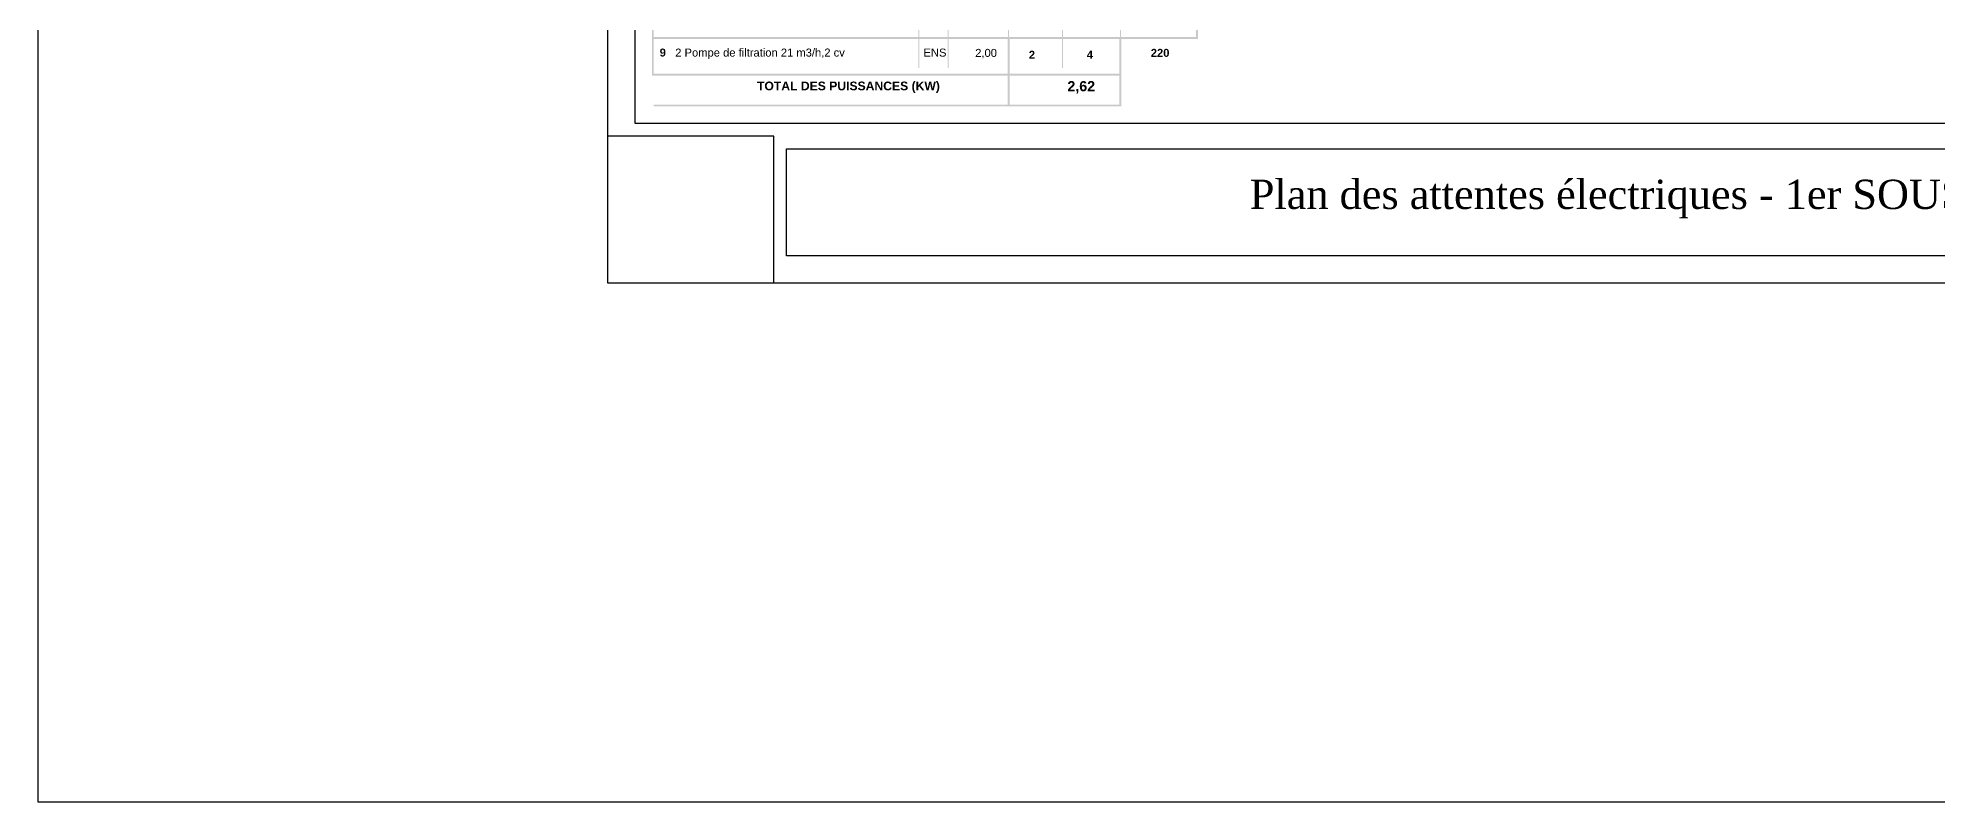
# Model space of a CAD drawing. Header units: millimetres. Extents: x 61345 to 69644, y 9491 to 29385.
# Drawn here: x 61345 to 65879, y 9491 to 11316 of the extents above; entities that cross this region are included whole.
import ezdxf

# ---------------------------------------------------------------- set-up
doc = ezdxf.new("R2010")
doc.units = ezdxf.units.MM
for name, color, linetype in [('PDF _Remplissages de solides', 7, 'Continuous'), ('PDF _Texte', 7, 'Continuous'), ('TEXTE', 7, 'Continuous')]:
    doc.layers.add(name, color=color, linetype=linetype)
doc.styles.add('CARTOUCHE', font='verdana.ttf')
doc.styles.add('PDF Arial', font='arial.ttf')
doc.styles.add('PDF Arial Bold', font='arialbd.ttf')

msp = doc.modelspace()

# ---------------------------------------------------------------- linework, layer by layer
at = {"color": 3, "linetype": 'ByBlock'}
msp.add_lwpolyline([(69644, 9491.3), (61345, 9491.3), (61345, 29385.2), (69644, 29385.2)], close=True, dxfattribs=at)
msp.add_lwpolyline([(68295.4, 14721.6), (68295.4, 10730.6), (62705.4, 10730.6), (62705.4, 14721.6)], close=True)
for points in [[(62770.4, 11111.6), (62770.4, 14656.6), (68230.4, 14656.6), (68230.4, 11111.6)], [(68230.4, 11111.6), (62770.4, 11111.6)], [(63101.8, 10730.6), (63101.8, 11081.6), (62705.4, 11081.6)], [(63131.8, 11051.6), (67418, 11051.6)], [(63131.8, 10795.6), (63131.8, 11051.6)], [(67418, 10795.6), (63131.8, 10795.6)], [(67418, 10795.6), (63137.1, 10795.6)]]:
    msp.add_lwpolyline(points)
at = {"layer": 'PDF _Remplissages de solides', "lineweight": 35, "transparency": 33554559}
for points in [[(62810.6, 11226.1), (62815.2, 11226.1), (62810.6, 12307.1), (62815.2, 12307.1)], [(64109.8, 11313.7), (64114.4, 11313.7), (64109.8, 12302.5), (64114.4, 12302.5)], [(63446.7, 11244.6), (63449, 11244.6), (63446.7, 11943.1), (63449, 11943.1)], [(63516.9, 11244.6), (63519.2, 11244.6), (63516.9, 11943.1), (63519.2, 11943.1)], [(63661.1, 11244.6), (63663.4, 11244.6), (63661.1, 11943.1), (63663.4, 11943.1)], [(63789.5, 11244.6), (63791.9, 11244.6), (63789.5, 11943.1), (63791.9, 11943.1)], [(63927.9, 11244.6), (63930.2, 11244.6), (63927.9, 11943.1), (63930.2, 11943.1)], [(62815.2, 11313.7), (64114.4, 11313.7), (62815.2, 11318.3), (64114.4, 11318.3)], [(63659.9, 11226.1), (63664.5, 11226.1), (63659.9, 11313.7), (63664.5, 11313.7)], [(63926.7, 11226.1), (63931.4, 11226.1), (63926.7, 11313.7), (63931.4, 11313.7)], [(62815.2, 11226.1), (63931.4, 11226.1), (62815.2, 11230.7), (63931.4, 11230.7)], [(63659.9, 11152.4), (63664.5, 11152.4), (63659.9, 11240), (63664.5, 11240)], [(63926.7, 11152.4), (63931.4, 11152.4), (63926.7, 11240), (63931.4, 11240)], [(62815.2, 11152.4), (63931.4, 11152.4), (62815.2, 11157), (63931.4, 11157)]]:
    msp.add_solid(points, dxfattribs=at)

# ---------------------------------------------------------------- texts
at = {"layer": 'PDF _Texte', "attachment_point": 7}
for s, insert, char_height, style in [('{\\fArial|b1|i0|c0|p34;\\C1;9}   2 Pompe de filtration 21 m3/h,2 cv', (62829.2, 11265.8), 19.102, 'PDF Arial'), ('ENS', (63458.9, 11271.2), 19.1, 'PDF Arial'), ('2,00', (63582.4, 11267.2), 19.1, 'PDF Arial'), ('220', (64001.6, 11270.6), 19.1, 'PDF Arial Bold'), ('2', (63710.4, 11266.3), 19.1, 'PDF Arial Bold'), ('4', (63848.7, 11266.3), 19.1, 'PDF Arial Bold'), ('TOTAL DES PUISSANCES (KW)', (63061.5, 11184.8), 20.763, 'PDF Arial Bold'), ('2,62', (63802.6, 11183.2), 24.29, 'PDF Arial Bold')]:
    msp.add_mtext(s, dxfattribs=dict(at, insert=insert, char_height=char_height, style=style))
at = {"layer": 'TEXTE', "insert": (64238, 10977.6), "char_height": 70, "width": 1999.9, "attachment_point": 1, "style": 'CARTOUCHE'}
msp.add_mtext('{\\fTimes New Roman|b0|i0|c0|p18;Plan des attentes électriques - 1er SOUS-SOL}', dxfattribs=at)

doc.saveas('drawing.dxf')
